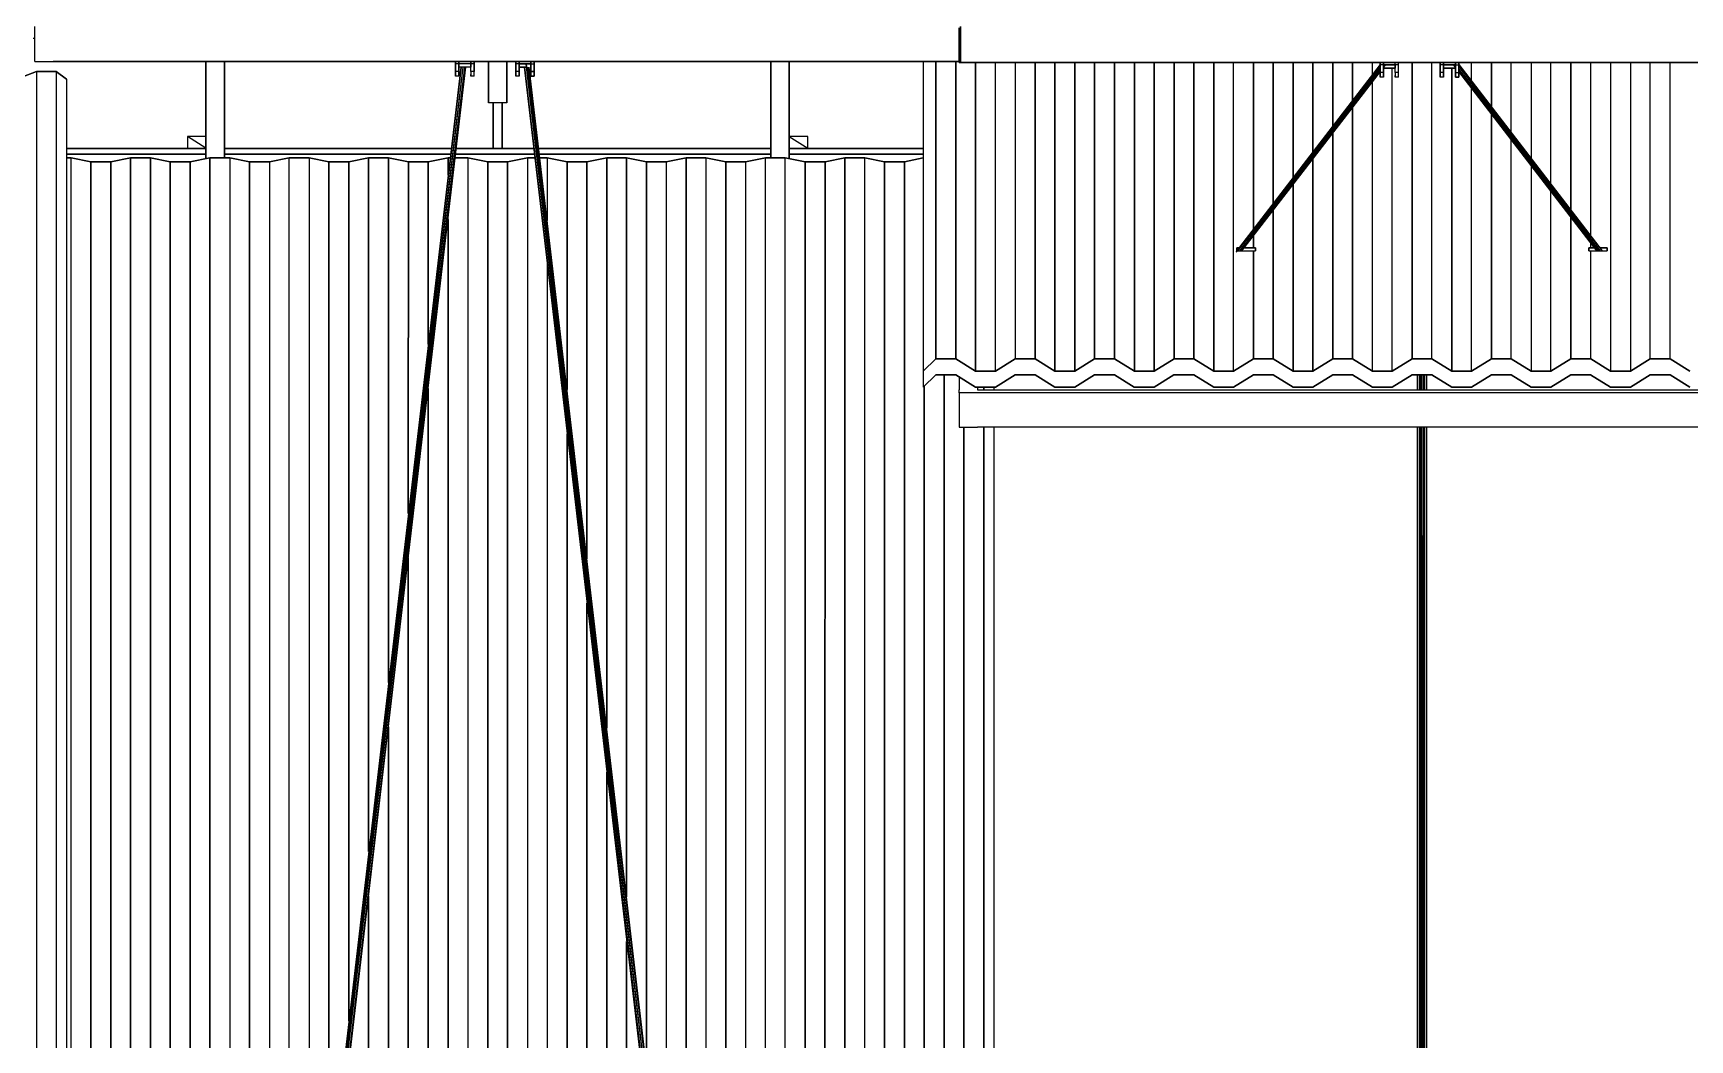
# Model space of a CAD drawing. Extents: x -32 to 51.8, y -51.6 to -5.5.
# Drawn here: x 13.29 to 20.45, y -25.26 to -20.91 of the extents above; entities that cross this region are included whole.
import ezdxf

# ---------------------------------------------------------------- set-up
doc = ezdxf.new("R2010")
doc.units = 0
doc.header["$MEASUREMENT"] = 0
doc.layers.get('0').update_dxf_attribs({"linetype": 'CONTINUOUS'})
doc.layers.add('hachures', color=5, linetype='CONTINUOUS')

msp = doc.modelspace()

# ---------------------------------------------------------------- linework, layer by layer
for p, q in [((13.2967, -21.0285), (13.2967, -20.8785)), ((17.2901, -21.0331), (17.2901, -20.8831)), ((17.2967, -20.8785), (17.2967, -21.0285)), ((17.2967, -21.0285), (17.2967, -20.8785)), ((13.2967, -20.9299), (13.2901, -20.9299)), ((13.2967, -21.0285), (13.2967, -20.9299)), ((13.2967, -21.0285), (13.3767, -21.0285)), ((13.3767, -21.0285), (15.1152, -21.0285)), ((13.3767, -21.0285), (15.1152, -21.0285)), ((15.1152, -21.0285), (13.3767, -21.0285)), ((13.3767, -21.0285), (13.3767, -21.0285)), ((14.0367, -21.0285), (13.3767, -21.0285)), ((13.3767, -21.0285), (13.3767, -21.0285)), ((13.3767, -21.0285), (17.2967, -21.0285)), ((17.2901, -21.0285), (13.3767, -21.0285)), ((13.3767, -21.0285), (17.2167, -21.0285)), ((17.2167, -21.0285), (13.3767, -21.0285)), ((14.0367, -21.4487), (14.0367, -21.0285)), ((14.0367, -21.0285), (14.0367, -21.4487)), ((14.1167, -21.0285), (14.1167, -21.4451)), ((14.1167, -21.4451), (14.1167, -21.0285)), ((14.9429, -21.0285), (14.1167, -21.0285)), ((15.1152, -21.0386), (15.1152, -21.0285)), ((15.1152, -21.0285), (15.1152, -21.0386)), ((15.1152, -21.0637), (15.1152, -21.0285)), ((15.1296, -21.0386), (15.1152, -21.0386)), ((15.1152, -21.0718), (15.1152, -21.0386)), ((15.1152, -21.0386), (15.1152, -21.0718)), ((15.1296, -21.0285), (15.1296, -21.0386)), ((15.1296, -21.0386), (15.1296, -21.0285)), ((15.1296, -21.0386), (15.1296, -21.0718)), ((15.1296, -21.0718), (15.1296, -21.0386)), ((15.1807, -21.0387), (15.1296, -21.0387)), ((15.1296, -21.0532), (15.1296, -21.0387)), ((15.1807, -21.0386), (15.1807, -21.0285)), ((15.1807, -21.0285), (15.1807, -21.0386)), ((15.1952, -21.0386), (15.1807, -21.0386)), ((15.1807, -21.0718), (15.1807, -21.0386)), ((15.1807, -21.0387), (15.1807, -21.0532)), ((15.1952, -21.0285), (15.1952, -21.0386)), ((15.1952, -21.0386), (15.1952, -21.0285)), ((15.1952, -21.0285), (15.3752, -21.0285)), ((15.1952, -21.0285), (15.3752, -21.0285)), ((15.3752, -21.0285), (15.1952, -21.0285)), ((15.1952, -21.0386), (15.1952, -21.0718)), ((15.1952, -21.0718), (15.1952, -21.0386)), ((15.2567, -21.2085), (15.2567, -21.0285)), ((15.2567, -21.2085), (15.2567, -21.0285)), ((15.2567, -21.0285), (15.2567, -21.2085)), ((15.3367, -21.0285), (15.3367, -21.2085)), ((15.3367, -21.0285), (15.3367, -21.2085)), ((15.3367, -21.2085), (15.3367, -21.0285)), ((15.3752, -21.0386), (15.3752, -21.0285)), ((15.3752, -21.0285), (15.3752, -21.0386)), ((15.3752, -21.0637), (15.3752, -21.0285)), ((15.3896, -21.0386), (15.3752, -21.0386)), ((15.3752, -21.0718), (15.3752, -21.0386)), ((15.3752, -21.0386), (15.3752, -21.0718)), ((15.3896, -21.0285), (15.3896, -21.0386)), ((15.3896, -21.0386), (15.3896, -21.0285)), ((15.3896, -21.0386), (15.3896, -21.0718)), ((15.3896, -21.0718), (15.3896, -21.0386)), ((15.3896, -21.0387), (15.3896, -21.0387)), ((15.4408, -21.0387), (15.3896, -21.0387)), ((15.3896, -21.0532), (15.3896, -21.0387)), ((15.3896, -21.0387), (15.4408, -21.0387)), ((15.409, -21.0387), (15.409, -21.0387)), ((15.4117, -21.0387), (15.4117, -21.0387)), ((15.4118, -21.0387), (15.4118, -21.0387)), ((16.0576, -26.5438), (15.4194, -21.0387)), ((15.4195, -21.0387), (16.0655, -26.5447)), ((15.4408, -21.0386), (15.4408, -21.0285)), ((15.4408, -21.0285), (15.4408, -21.0386)), ((15.4408, -21.0386), (15.4552, -21.0386)), ((15.4408, -21.0718), (15.4408, -21.0386)), ((15.4408, -21.0386), (15.4408, -21.0718)), ((15.4408, -21.0387), (15.4408, -21.0532)), ((15.4552, -21.0386), (15.4552, -21.0285)), ((15.4552, -21.0285), (15.4552, -21.0386)), ((15.4552, -21.0285), (17.1349, -21.0285)), ((15.4552, -21.0285), (17.1349, -21.0285)), ((17.1349, -21.0285), (15.4552, -21.0285)), ((15.4552, -21.0718), (15.4552, -21.0386)), ((15.4552, -21.0386), (15.4552, -21.0718)), ((16.4767, -21.4451), (16.4767, -21.0285)), ((16.4767, -21.0285), (16.4767, -21.4451)), ((16.5567, -21.0285), (16.5567, -21.4488)), ((16.5567, -21.4488), (16.5567, -21.0285)), ((17.1348, -21.0285), (17.1348, -21.0638)), ((17.1349, -21.0285), (17.1349, -22.3675)), ((17.2967, -21.0285), (17.2167, -21.0285)), ((17.2901, -21.0331), (17.2901, -21.0285)), ((17.3701, -21.0331), (17.2901, -21.0331)), ((17.2901, -21.0331), (17.3701, -21.0331)), ((17.3701, -21.0331), (21.2101, -21.0331)), ((21.2101, -21.0331), (17.3701, -21.0331)), ((19.1086, -21.0432), (19.1086, -21.0331)), ((19.1086, -21.0331), (19.1086, -21.0432)), ((19.123, -21.0432), (19.123, -21.0331)), ((19.123, -21.0331), (19.123, -21.0432)), ((19.1741, -21.0432), (19.1741, -21.0331)), ((19.1886, -21.0432), (19.1886, -21.0331)), ((19.3686, -21.0432), (19.3686, -21.0331)), ((19.3686, -21.0331), (19.3686, -21.0432)), ((19.383, -21.0331), (19.383, -21.0432)), ((19.3831, -21.0432), (19.3831, -21.0331)), ((19.4341, -21.0432), (19.4341, -21.0331)), ((19.4341, -21.0331), (19.4341, -21.0432)), ((19.4486, -21.0331), (19.4486, -21.0432)), ((19.4486, -21.0432), (19.4486, -21.0331)), ((19.4486, -21.0331), (19.4486, -21.0424)), ((13.3045, -21.0723), (13.2188, -21.1062)), ((13.2188, -21.1062), (13.3045, -21.0723)), ((13.3902, -21.0723), (13.3045, -21.0723)), ((13.3045, -21.0723), (13.3902, -21.0723)), ((13.4337, -21.1062), (13.3902, -21.0723)), ((13.3902, -21.0723), (13.4337, -21.1062)), ((13.4337, -21.1062), (13.4336, -27.4446)), ((13.4337, -21.1062), (13.4337, -21.1062)), ((15.1372, -21.0532), (14.4935, -26.5418)), ((15.1399, -21.0532), (14.4935, -26.5418)), ((14.4968, -26.5397), (15.1476, -21.0532)), ((15.1399, -21.0532), (14.4968, -26.5397)), ((14.5047, -26.5389), (15.1557, -21.0532)), ((14.5047, -26.5389), (15.1476, -21.0532)), ((14.5127, -26.5397), (15.1596, -21.0532)), ((15.1558, -21.0532), (14.5127, -26.5397)), ((14.516, -26.5418), (15.1597, -21.0532)), ((15.1152, -21.0851), (15.1152, -21.0637)), ((15.1296, -21.0718), (15.1152, -21.0718)), ((15.1152, -21.0919), (15.1152, -21.0718)), ((15.1152, -21.0718), (15.1152, -21.0919)), ((15.1152, -21.0851), (15.1152, -21.0919)), ((15.1152, -21.0919), (15.1152, -21.0851)), ((15.1296, -21.0919), (15.1152, -21.0919)), ((15.1807, -21.0532), (15.1296, -21.0532)), ((15.1296, -21.0532), (15.1296, -21.0637)), ((15.1296, -21.0637), (15.1296, -21.0851)), ((15.1296, -21.0718), (15.1296, -21.0919)), ((15.1296, -21.0919), (15.1296, -21.0718)), ((15.1296, -21.0851), (15.1296, -21.0919)), ((15.1952, -21.0718), (15.1807, -21.0718)), ((15.1807, -21.0718), (15.1807, -21.0919)), ((15.1807, -21.0919), (15.1807, -21.0851)), ((15.1952, -21.0919), (15.1807, -21.0919)), ((15.1952, -21.0919), (15.1952, -21.0718)), ((15.3752, -21.0851), (15.3752, -21.0637)), ((15.3896, -21.0718), (15.3752, -21.0718)), ((15.3752, -21.0919), (15.3752, -21.0718)), ((15.3752, -21.0718), (15.3752, -21.0919)), ((15.3752, -21.0851), (15.3752, -21.0919)), ((15.3752, -21.0919), (15.3752, -21.0851)), ((15.3896, -21.0919), (15.3752, -21.0919)), ((15.3896, -21.0637), (15.3896, -21.0532)), ((15.3896, -21.0532), (15.4211, -21.0532)), ((15.4211, -21.0532), (15.3896, -21.0532)), ((15.3896, -21.0637), (15.3896, -21.0637)), ((15.3896, -21.0851), (15.3896, -21.0637)), ((15.3896, -21.0718), (15.3896, -21.0919)), ((15.3896, -21.0919), (15.3896, -21.0718)), ((15.4107, -21.0532), (16.0543, -26.5418)), ((15.4134, -21.0532), (16.0543, -26.5418)), ((15.4135, -21.0532), (16.0576, -26.5438)), ((16.0655, -26.5447), (15.4293, -21.0532)), ((16.0735, -26.5438), (15.4294, -21.0532)), ((16.0735, -26.5438), (15.4332, -21.0532)), ((16.0768, -26.5418), (15.4332, -21.0532)), ((15.4408, -21.0718), (15.4408, -21.0718)), ((15.4408, -21.0718), (15.4552, -21.0718)), ((15.4408, -21.0919), (15.4408, -21.0718)), ((15.4552, -21.0718), (15.4408, -21.0718)), ((15.4408, -21.0718), (15.4408, -21.0919)), ((15.4408, -21.0919), (15.4408, -21.0919)), ((15.4408, -21.0919), (15.4552, -21.0919)), ((15.4408, -21.0919), (15.4408, -21.0919)), ((15.4552, -21.0919), (15.4408, -21.0919)), ((15.4408, -21.0919), (15.4408, -21.0919)), ((15.4552, -21.0919), (15.4552, -21.0718)), ((15.4552, -21.0718), (15.4552, -21.0718)), ((15.4552, -21.0718), (15.4552, -21.0919)), ((15.4552, -21.0919), (15.4552, -21.0851)), ((15.4552, -21.0919), (15.4552, -21.0919)), ((17.1348, -21.0638), (17.1348, -22.4365)), ((19.1086, -21.0424), (18.487, -21.8507)), ((19.1086, -21.0427), (18.487, -21.8507)), ((19.1086, -21.043), (18.494, -21.8479)), ((19.1086, -21.0515), (18.494, -21.8479)), ((19.1086, -21.0521), (18.5025, -21.8479)), ((19.1086, -21.0637), (18.5026, -21.8479)), ((18.5099, -21.8479), (19.1086, -21.0643)), ((19.1086, -21.0721), (18.5099, -21.8479)), ((18.5116, -21.8479), (19.1086, -21.0723)), ((19.123, -21.0432), (19.1086, -21.0432)), ((19.1086, -21.0765), (19.1086, -21.0432)), ((19.1086, -21.0432), (19.1086, -21.0765)), ((19.123, -21.0765), (19.1086, -21.0765)), ((19.1086, -21.0765), (19.1086, -21.0965)), ((19.1086, -21.0965), (19.1086, -21.0765)), ((19.1086, -21.0898), (19.1086, -21.0965)), ((19.123, -21.0965), (19.1086, -21.0965)), ((19.123, -21.0765), (19.123, -21.0432)), ((19.123, -21.0432), (19.123, -21.0765)), ((19.1741, -21.0433), (19.123, -21.0433)), ((19.123, -21.0535), (19.1309, -21.0433)), ((19.1308, -21.0433), (19.123, -21.0534)), ((19.123, -21.0433), (19.1741, -21.0433)), ((19.123, -21.0578), (19.1741, -21.0578)), ((19.123, -21.0578), (19.123, -21.0683)), ((19.1741, -21.0578), (19.123, -21.0578)), ((19.123, -21.0683), (19.123, -21.0898)), ((19.123, -21.0965), (19.123, -21.0765)), ((19.123, -21.0765), (19.123, -21.0965)), ((19.123, -21.0898), (19.123, -21.0965)), ((19.1886, -21.0432), (19.1741, -21.0432)), ((19.1741, -21.0765), (19.1741, -21.0432)), ((19.1741, -21.0433), (19.1741, -21.0578)), ((19.1886, -21.0765), (19.1741, -21.0765)), ((19.1741, -21.0765), (19.1741, -21.0965)), ((19.1741, -21.0965), (19.1741, -21.0898)), ((19.1886, -21.0965), (19.1741, -21.0965)), ((19.1886, -21.0765), (19.1886, -21.0432)), ((19.1886, -21.0965), (19.1886, -21.0765)), ((19.383, -21.0432), (19.3686, -21.0432)), ((19.3686, -21.0765), (19.3686, -21.0432)), ((19.3686, -21.0432), (19.3686, -21.0765)), ((19.383, -21.0765), (19.3686, -21.0765)), ((19.3686, -21.0965), (19.3686, -21.0765)), ((19.3686, -21.0765), (19.3686, -21.0965)), ((19.3686, -21.0898), (19.3686, -21.0965)), ((19.383, -21.0965), (19.3686, -21.0965)), ((19.383, -21.0432), (19.383, -21.0765)), ((19.383, -21.0765), (19.3831, -21.0432)), ((19.383, -21.0578), (19.383, -21.0683)), ((19.383, -21.0683), (19.383, -21.0898)), ((19.383, -21.0765), (19.383, -21.0965)), ((19.383, -21.0965), (19.383, -21.0765)), ((19.383, -21.0898), (19.383, -21.0965)), ((19.4341, -21.0433), (19.3831, -21.0433)), ((19.3831, -21.0433), (19.4341, -21.0433)), ((19.3831, -21.0578), (19.4341, -21.0578)), ((19.4341, -21.0578), (19.3831, -21.0578)), ((19.4263, -21.0433), (19.4341, -21.0536)), ((19.4341, -21.0532), (19.4265, -21.0433)), ((19.4267, -21.0433), (19.4341, -21.0529)), ((19.4333, -21.0433), (19.4333, -21.0433)), ((19.4337, -21.0433), (19.4337, -21.0433)), ((19.4341, -21.0432), (19.4486, -21.0432)), ((19.4341, -21.0765), (19.4341, -21.0432)), ((19.4341, -21.0432), (19.4341, -21.0765)), ((19.4341, -21.0683), (19.4341, -21.0898)), ((19.4341, -21.0765), (19.4486, -21.0765)), ((19.4341, -21.0965), (19.4341, -21.0765)), ((19.4341, -21.0765), (19.4341, -21.0965)), ((19.4341, -21.0898), (19.4341, -21.0898)), ((19.4341, -21.0898), (19.4341, -21.0898)), ((19.4341, -21.0898), (19.4341, -21.0965)), ((19.4486, -21.0965), (19.4341, -21.0965)), ((19.4341, -21.0965), (19.4486, -21.0965)), ((19.4486, -21.0424), (20.068, -21.8479)), ((19.4486, -21.0425), (20.0663, -21.8479)), ((19.4486, -21.0432), (19.4486, -21.0765)), ((19.4486, -21.0765), (19.4486, -21.0432)), ((19.4486, -21.0505), (20.0663, -21.8479)), ((19.4486, -21.051), (20.0589, -21.8478)), ((19.4486, -21.0625), (20.0589, -21.8478)), ((20.0504, -21.8479), (19.4486, -21.0633)), ((19.4486, -21.0715), (20.0504, -21.8479)), ((20.0455, -21.8479), (19.4486, -21.072)), ((19.4486, -21.0723), (19.4486, -21.0898)), ((19.4486, -21.0723), (20.0455, -21.8479)), ((19.4486, -21.0765), (19.4486, -21.0965)), ((19.4486, -21.0965), (19.4486, -21.0765)), ((19.4486, -21.0898), (19.4486, -21.0965)), ((15.3367, -21.2085), (15.2567, -21.2085)), ((15.2769, -21.4039), (15.2769, -21.2085)), ((15.2769, -21.2085), (15.2769, -21.4039)), ((15.2769, -21.2085), (15.2769, -21.4039)), ((15.3164, -21.2085), (15.3164, -21.4039)), ((15.3164, -21.4039), (15.3164, -21.2085)), ((14.0367, -21.3533), (13.9567, -21.3533)), ((14.0367, -21.403), (13.9567, -21.3533)), ((13.9567, -21.3533), (13.9567, -21.403)), ((14.0367, -21.403), (14.0367, -21.3533)), ((16.6367, -21.3533), (16.5567, -21.3533)), ((16.5567, -21.3533), (16.6367, -21.403)), ((16.6367, -21.403), (16.6367, -21.3533)), ((13.4337, -21.4039), (14.0367, -21.4039)), ((13.4337, -21.4057), (14.0367, -21.4057)), ((14.0367, -21.43), (13.4337, -21.43)), ((13.4337, -21.43), (14.0367, -21.43)), ((13.4337, -21.4451), (13.4538, -21.4451)), ((13.4538, -21.4451), (13.4337, -21.4451)), ((13.4538, -21.4451), (13.5395, -21.4632)), ((13.5395, -21.4632), (13.4538, -21.4451)), ((13.6281, -21.4626), (13.5367, -21.4626)), ((13.5367, -21.4626), (13.6281, -21.4626)), ((13.6252, -21.4632), (13.5395, -21.4632)), ((13.5395, -21.4632), (13.6252, -21.4632)), ((13.711, -21.4451), (13.6252, -21.4632)), ((13.6252, -21.4632), (13.711, -21.4451)), ((13.7967, -21.4451), (13.711, -21.4451)), ((13.711, -21.4451), (13.7967, -21.4451)), ((13.8824, -21.4632), (13.7967, -21.4451)), ((13.7967, -21.4451), (13.8824, -21.4632)), ((13.9709, -21.4626), (13.8795, -21.4626)), ((13.8795, -21.4626), (13.9709, -21.4626)), ((13.9681, -21.4632), (13.8824, -21.4632)), ((13.8824, -21.4632), (13.9681, -21.4632)), ((13.9567, -21.4039), (13.9567, -21.403)), ((13.9567, -21.403), (14.0367, -21.403)), ((14.0538, -21.4451), (13.9681, -21.4632)), ((13.9681, -21.4632), (14.0538, -21.4451)), ((14.0367, -21.4039), (14.0367, -21.403)), ((14.0538, -21.4451), (14.1395, -21.4451)), ((14.1395, -21.4451), (14.0538, -21.4451)), ((14.1167, -21.4039), (15.096, -21.4039)), ((14.1167, -21.4057), (15.0958, -21.4057)), ((15.093, -21.43), (14.1167, -21.43)), ((14.1167, -21.43), (15.093, -21.43)), ((14.1395, -21.4451), (14.2252, -21.4632)), ((14.2252, -21.4632), (14.1395, -21.4451)), ((14.3138, -21.4626), (14.2224, -21.4626)), ((14.2224, -21.4626), (14.3138, -21.4626)), ((14.2252, -21.4632), (14.311, -21.4632)), ((14.311, -21.4632), (14.2252, -21.4632)), ((14.311, -21.4632), (14.3967, -21.4451)), ((14.3967, -21.4451), (14.311, -21.4632)), ((14.3967, -21.4451), (14.4824, -21.4451)), ((14.4824, -21.4451), (14.3967, -21.4451)), ((14.4824, -21.4451), (14.5681, -21.4632)), ((14.5681, -21.4632), (14.4824, -21.4451)), ((14.6566, -21.4626), (14.5653, -21.4626)), ((14.5653, -21.4626), (14.6566, -21.4626)), ((14.6538, -21.4632), (14.5681, -21.4632)), ((14.5681, -21.4632), (14.6538, -21.4632)), ((14.7395, -21.4451), (14.6538, -21.4632)), ((14.6538, -21.4632), (14.7395, -21.4451)), ((14.8252, -21.4451), (14.7395, -21.4451)), ((14.7395, -21.4451), (14.8252, -21.4451)), ((14.911, -21.4632), (14.8252, -21.4451)), ((14.8252, -21.4451), (14.911, -21.4633)), ((14.9995, -21.4626), (14.9081, -21.4626)), ((14.9081, -21.4626), (14.9995, -21.4626)), ((14.9967, -21.4632), (14.911, -21.4632)), ((14.911, -21.4633), (14.9967, -21.4633)), ((15.0824, -21.4451), (14.9967, -21.4632)), ((14.9967, -21.4633), (15.0824, -21.4451)), ((15.0824, -21.5203), (15.0824, -21.4451)), ((15.0824, -21.4451), (15.0912, -21.4451)), ((15.0912, -21.4451), (15.0824, -21.4451)), ((15.1137, -21.4451), (15.1681, -21.4451)), ((15.1681, -21.4451), (15.1137, -21.4451)), ((15.4549, -21.43), (15.1155, -21.43)), ((15.1155, -21.43), (15.4549, -21.43)), ((15.1183, -21.4057), (15.452, -21.4057)), ((15.1185, -21.4039), (15.4518, -21.4039)), ((15.1681, -21.4451), (15.2538, -21.4633)), ((15.2538, -21.4632), (15.1681, -21.4451)), ((15.3423, -21.4626), (15.251, -21.4626)), ((15.251, -21.4626), (15.3423, -21.4626)), ((15.3395, -21.4632), (15.2538, -21.4632)), ((15.2538, -21.4633), (15.3395, -21.4633)), ((15.3395, -21.4633), (15.4252, -21.4451)), ((15.4252, -21.4451), (15.3395, -21.4632)), ((15.4252, -21.4451), (15.4567, -21.4451)), ((15.4567, -21.4451), (15.4252, -21.4451)), ((15.4743, -21.4039), (16.4767, -21.4039)), ((15.4745, -21.4057), (16.4767, -21.4057)), ((16.4767, -21.43), (15.4774, -21.43)), ((15.4774, -21.43), (16.4767, -21.43)), ((15.4792, -21.4451), (15.511, -21.4451)), ((15.511, -21.4451), (15.4792, -21.4451)), ((15.511, -21.4451), (15.5967, -21.4633)), ((15.5967, -21.4632), (15.511, -21.4451)), ((15.6852, -21.4627), (15.5939, -21.4627)), ((15.5939, -21.4627), (15.6852, -21.4627)), ((15.6824, -21.4632), (15.5967, -21.4632)), ((15.5967, -21.4633), (15.6824, -21.4633)), ((15.7681, -21.4451), (15.6824, -21.4632)), ((15.6824, -21.4633), (15.7681, -21.4451)), ((15.8538, -21.4451), (15.7681, -21.4451)), ((15.7681, -21.4451), (15.8538, -21.4451)), ((15.9395, -21.4632), (15.8538, -21.4451)), ((15.8538, -21.4451), (15.9395, -21.4633)), ((16.028, -21.4627), (15.9368, -21.4627)), ((15.9368, -21.4627), (16.028, -21.4627)), ((16.0252, -21.4632), (15.9395, -21.4632)), ((15.9395, -21.4633), (16.0252, -21.4633)), ((16.0252, -21.4633), (16.111, -21.4451)), ((16.111, -21.4451), (16.0252, -21.4632)), ((16.111, -21.4451), (16.1967, -21.4452)), ((16.1967, -21.4451), (16.111, -21.4451)), ((16.2824, -21.4632), (16.1967, -21.4451)), ((16.1967, -21.4452), (16.2824, -21.4633)), ((16.3709, -21.4627), (16.2796, -21.4627)), ((16.2796, -21.4627), (16.3709, -21.4627)), ((16.3681, -21.4632), (16.2824, -21.4632)), ((16.2824, -21.4633), (16.3681, -21.4633)), ((16.4538, -21.4451), (16.3681, -21.4632)), ((16.3681, -21.4633), (16.4538, -21.4452)), ((16.5395, -21.4451), (16.4538, -21.4451)), ((16.4538, -21.4452), (16.5395, -21.4452)), ((16.6252, -21.4632), (16.5395, -21.4451)), ((16.5395, -21.4452), (16.6252, -21.4633)), ((16.5567, -21.403), (16.5572, -21.4039)), ((16.5567, -21.403), (16.6367, -21.403)), ((16.5567, -21.4039), (17.1348, -21.4039)), ((16.5567, -21.4057), (17.1348, -21.4057)), ((17.1348, -21.43), (16.5567, -21.43)), ((16.5567, -21.43), (17.1348, -21.43)), ((16.7137, -21.4627), (16.6225, -21.4627)), ((16.6225, -21.4627), (16.7137, -21.4627)), ((16.711, -21.4632), (16.6252, -21.4632)), ((16.6252, -21.4633), (16.711, -21.4633)), ((16.6367, -21.4039), (16.6367, -21.403)), ((16.7967, -21.4451), (16.711, -21.4632)), ((16.711, -21.4633), (16.7967, -21.4452)), ((16.8824, -21.4451), (16.7967, -21.4451)), ((16.7967, -21.4452), (16.8824, -21.4452)), ((16.9681, -21.4632), (16.8824, -21.4451)), ((16.8824, -21.4452), (16.9681, -21.4633)), ((17.0566, -21.4627), (16.9654, -21.4627)), ((16.9654, -21.4627), (17.0566, -21.4627)), ((17.0538, -21.4632), (16.9681, -21.4632)), ((16.9681, -21.4633), (17.0538, -21.4633)), ((17.1348, -21.4461), (17.0538, -21.4632)), ((17.0538, -21.4633), (17.1348, -21.4462)), ((18.5616, -21.7829), (18.5616, -21.8343)), ((18.5616, -21.8343), (18.5616, -21.7829)), ((20.0188, -21.8343), (20.0188, -21.8131)), ((18.487, -21.8507), (18.4901, -21.8526)), ((18.4996, -21.8343), (18.4901, -21.8343)), ((18.4901, -21.8343), (18.4901, -21.8479)), ((18.4901, -21.8479), (18.4901, -21.8343)), ((18.4901, -21.8343), (18.4996, -21.8343)), ((18.4901, -21.8479), (18.5701, -21.8479)), ((18.5701, -21.8343), (18.5221, -21.8343)), ((18.5221, -21.8343), (18.5701, -21.8343)), ((18.5701, -21.8343), (18.5701, -21.8343)), ((18.5701, -21.8479), (18.5701, -21.8343)), ((18.5701, -21.8343), (18.5701, -21.8479)), ((20.0101, -21.8479), (20.0101, -21.8343)), ((20.0101, -21.8343), (20.0351, -21.8343)), ((20.0351, -21.8343), (20.0101, -21.8343)), ((20.0101, -21.8343), (20.0101, -21.8479)), ((20.0101, -21.8479), (20.0901, -21.8479)), ((20.0576, -21.8343), (20.0901, -21.8343)), ((20.0901, -21.8343), (20.0576, -21.8343)), ((20.0901, -21.8479), (20.0901, -21.8343)), ((20.0901, -21.8343), (20.0901, -21.8479)), ((17.1902, -22.3137), (17.1349, -22.3675)), ((17.1349, -22.3675), (17.1902, -22.3137)), ((17.1902, -22.3137), (17.2759, -22.3137)), ((17.2759, -22.3137), (17.1902, -22.3137)), ((17.2759, -22.3137), (17.3616, -22.3675)), ((17.3616, -22.3675), (17.2759, -22.3137)), ((17.4473, -22.3675), (17.533, -22.3137)), ((17.533, -22.3137), (17.4473, -22.3675)), ((17.5329, -22.3138), (17.5329, -22.3138)), ((17.5329, -22.3138), (17.5329, -22.3138)), ((17.533, -22.3137), (17.6187, -22.3137)), ((17.6187, -22.3137), (17.533, -22.3137)), ((17.6186, -22.3137), (17.6186, -22.3137)), ((17.6186, -22.3137), (17.6186, -22.3137)), ((17.6187, -22.3137), (17.7045, -22.3675)), ((17.7045, -22.3675), (17.6187, -22.3137)), ((17.7902, -22.3675), (17.8759, -22.3137)), ((17.8759, -22.3137), (17.7902, -22.3675)), ((17.8758, -22.3138), (17.8758, -22.3138)), ((17.8758, -22.3138), (17.8758, -22.3138)), ((17.8759, -22.3137), (17.9616, -22.3137)), ((17.9616, -22.3137), (17.8759, -22.3137)), ((17.9616, -22.3137), (18.0473, -22.3675)), ((18.0473, -22.3675), (17.9616, -22.3137)), ((18.133, -22.3675), (18.2187, -22.3137)), ((18.2187, -22.3137), (18.133, -22.3675)), ((18.2186, -22.3138), (18.2186, -22.3138)), ((18.2186, -22.3138), (18.2186, -22.3138)), ((18.2187, -22.3137), (18.3045, -22.3137)), ((18.3045, -22.3137), (18.2187, -22.3137)), ((18.3043, -22.3137), (18.3043, -22.3137)), ((18.3043, -22.3137), (18.3043, -22.3137)), ((18.3045, -22.3137), (18.3902, -22.3676)), ((18.3902, -22.3675), (18.3045, -22.3137)), ((18.4759, -22.3676), (18.5616, -22.3137)), ((18.5616, -22.3137), (18.4759, -22.3675)), ((18.5615, -22.3138), (18.5615, -22.3138)), ((18.5615, -22.3138), (18.5615, -22.3138)), ((18.5616, -22.3137), (18.6473, -22.3137)), ((18.6473, -22.3137), (18.5616, -22.3137)), ((18.6472, -22.3137), (18.6472, -22.3137)), ((18.6472, -22.3137), (18.6472, -22.3137)), ((18.6473, -22.3137), (18.733, -22.3676)), ((18.733, -22.3676), (18.6473, -22.3137)), ((18.9045, -22.3137), (18.8188, -22.3676)), ((18.8188, -22.3676), (18.9045, -22.3138)), ((18.9043, -22.3138), (18.9043, -22.3138)), ((18.9902, -22.3137), (18.9045, -22.3137)), ((18.9045, -22.3138), (18.9902, -22.3138)), ((18.9901, -22.3137), (18.9901, -22.3138)), ((19.0759, -22.3676), (18.9902, -22.3137)), ((18.9902, -22.3138), (19.0759, -22.3676)), ((19.1616, -22.3676), (19.2473, -22.3138)), ((19.2473, -22.3138), (19.1616, -22.3676)), ((19.2472, -22.3138), (19.2472, -22.3138)), ((19.2473, -22.3138), (19.333, -22.3138)), ((19.333, -22.3138), (19.2473, -22.3138)), ((19.3329, -22.3138), (19.3329, -22.3138)), ((19.333, -22.3138), (19.4188, -22.3676)), ((19.4188, -22.3676), (19.333, -22.3138)), ((19.5045, -22.3676), (19.5902, -22.3138)), ((19.5902, -22.3138), (19.5045, -22.3676)), ((19.5901, -22.3138), (19.5901, -22.3138)), ((19.5902, -22.3138), (19.6759, -22.3138)), ((19.6759, -22.3138), (19.5902, -22.3138)), ((19.6758, -22.3138), (19.6758, -22.3138)), ((19.6759, -22.3138), (19.7616, -22.3676)), ((19.7616, -22.3676), (19.6759, -22.3138)), ((19.8473, -22.3676), (19.933, -22.3138)), ((19.933, -22.3138), (19.8473, -22.3676)), ((19.9329, -22.3138), (19.9329, -22.3138)), ((19.9329, -22.3138), (19.9329, -22.3138)), ((19.933, -22.3138), (20.0188, -22.3138)), ((20.0188, -22.3138), (19.933, -22.3138)), ((20.0186, -22.3138), (20.0186, -22.3138)), ((20.0186, -22.3138), (20.0186, -22.3138)), ((20.0188, -22.3138), (20.1045, -22.3676)), ((20.1045, -22.3676), (20.0188, -22.3138)), ((20.1902, -22.3676), (20.2759, -22.3138)), ((20.2759, -22.3138), (20.1902, -22.3676)), ((20.2758, -22.3138), (20.2758, -22.3138)), ((20.2758, -22.3138), (20.2758, -22.3138)), ((20.2759, -22.3138), (20.3616, -22.3138)), ((20.3616, -22.3138), (20.2759, -22.3138)), ((20.3615, -22.3138), (20.3615, -22.3138)), ((20.3615, -22.3138), (20.3615, -22.3138)), ((20.3616, -22.3138), (20.4473, -22.3676)), ((20.4473, -22.3676), (20.3616, -22.3138)), ((17.1349, -22.3675), (17.1348, -22.4365)), ((17.1348, -22.4365), (17.1901, -22.3827)), ((17.1901, -22.3827), (17.1348, -22.4365)), ((17.1901, -22.3827), (17.1901, -22.3827)), ((17.2758, -22.3827), (17.1901, -22.3827)), ((17.1901, -22.3827), (17.2758, -22.3827)), ((17.3615, -22.4365), (17.2758, -22.3827)), ((17.2758, -22.3827), (17.3615, -22.4365)), ((17.2901, -22.3917), (17.2901, -22.4476)), ((17.3615, -22.3675), (17.3615, -22.3675)), ((17.3615, -22.3675), (17.3615, -22.3675)), ((17.3616, -22.3675), (17.4473, -22.3675)), ((17.4473, -22.3675), (17.3616, -22.3675)), ((17.4472, -22.3675), (17.4472, -22.3675)), ((17.5329, -22.3827), (17.4472, -22.4365)), ((17.4472, -22.4365), (17.5329, -22.3827)), ((17.6186, -22.3827), (17.5329, -22.3827)), ((17.5329, -22.3827), (17.5329, -22.3827)), ((17.5329, -22.3827), (17.6186, -22.3827)), ((17.7043, -22.4365), (17.6186, -22.3827)), ((17.6186, -22.3827), (17.7043, -22.4365)), ((17.7043, -22.3675), (17.7043, -22.3675)), ((17.7045, -22.3675), (17.7902, -22.3675)), ((17.7902, -22.3675), (17.7045, -22.3675)), ((17.7901, -22.3675), (17.7901, -22.3675)), ((17.7901, -22.3675), (17.7901, -22.3675)), ((17.8758, -22.3827), (17.7901, -22.4365)), ((17.7901, -22.4365), (17.8758, -22.3827)), ((17.9615, -22.3827), (17.8758, -22.3827)), ((17.8758, -22.3827), (17.9615, -22.3827)), ((18.0472, -22.4365), (17.9615, -22.3827)), ((17.9615, -22.3827), (18.0472, -22.4365)), ((18.0472, -22.3675), (18.0472, -22.3675)), ((18.0472, -22.3675), (18.0472, -22.3675)), ((18.0473, -22.3675), (18.133, -22.3675)), ((18.133, -22.3675), (18.0473, -22.3675)), ((18.2186, -22.3827), (18.1329, -22.4365)), ((18.1329, -22.4365), (18.2186, -22.3827)), ((18.3043, -22.3827), (18.2186, -22.3827)), ((18.2186, -22.3827), (18.3043, -22.3827)), ((18.3901, -22.4365), (18.3043, -22.3827)), ((18.3043, -22.3827), (18.3901, -22.4365)), ((18.3901, -22.3675), (18.3901, -22.3675)), ((18.3902, -22.3676), (18.4759, -22.3676)), ((18.4759, -22.3675), (18.3902, -22.3675)), ((18.4758, -22.3676), (18.4758, -22.3675)), ((18.4758, -22.3675), (18.4758, -22.3676)), ((18.5615, -22.3827), (18.4758, -22.4365)), ((18.4758, -22.4365), (18.5615, -22.3827)), ((18.6472, -22.3827), (18.5615, -22.3827)), ((18.5615, -22.3827), (18.6472, -22.3827)), ((18.7329, -22.4365), (18.6472, -22.3827)), ((18.6472, -22.3827), (18.7329, -22.4365)), ((18.7329, -22.3675), (18.7329, -22.3675)), ((18.7329, -22.3675), (18.7329, -22.3675)), ((18.8188, -22.3676), (18.733, -22.3676)), ((18.733, -22.3676), (18.8188, -22.3676)), ((18.8186, -22.3676), (18.8186, -22.3676)), ((18.9043, -22.3827), (18.8186, -22.4365)), ((18.8186, -22.4365), (18.9043, -22.3827)), ((18.9901, -22.3827), (18.9043, -22.3827)), ((18.9043, -22.3827), (18.9901, -22.3827)), ((19.0758, -22.4365), (18.9901, -22.3827)), ((18.9901, -22.3827), (19.0758, -22.4365)), ((19.0758, -22.3675), (19.0758, -22.3675)), ((19.0759, -22.3676), (19.1616, -22.3676)), ((19.1616, -22.3676), (19.0759, -22.3676)), ((19.1615, -22.3676), (19.1615, -22.3676)), ((19.2472, -22.3827), (19.1615, -22.4365)), ((19.1615, -22.4365), (19.2472, -22.3827)), ((19.3329, -22.3827), (19.2472, -22.3827)), ((19.2472, -22.3827), (19.3329, -22.3827)), ((19.2703, -22.4476), (19.2703, -22.3827)), ((19.2703, -22.3827), (19.2703, -22.4476)), ((19.2787, -22.3827), (19.2787, -22.4476)), ((19.2788, -22.3827), (19.2789, -22.4476)), ((19.282, -22.4476), (19.282, -22.3827)), ((19.2823, -22.3827), (19.2824, -22.4476)), ((19.29, -22.4476), (19.29, -22.3827)), ((19.2904, -22.4476), (19.2903, -22.3827)), ((19.2979, -22.4476), (19.2979, -22.3827)), ((19.2981, -22.4476), (19.298, -22.3827)), ((19.3012, -22.4476), (19.3012, -22.3827)), ((19.3098, -22.3827), (19.3098, -22.4476)), ((19.3098, -22.4476), (19.3098, -22.3827)), ((19.3098, -22.4476), (19.3098, -22.3827)), ((19.3098, -22.3827), (19.3098, -22.4476)), ((19.3098, -22.4476), (19.3098, -22.3827)), ((19.4186, -22.4365), (19.3329, -22.3827)), ((19.3329, -22.3827), (19.4186, -22.4365)), ((19.4186, -22.3675), (19.4186, -22.3675)), ((19.4188, -22.3676), (19.5045, -22.3676)), ((19.5045, -22.3676), (19.4188, -22.3676)), ((19.5043, -22.3676), (19.5043, -22.3676)), ((19.5901, -22.3827), (19.5043, -22.4365)), ((19.5043, -22.4365), (19.5901, -22.3827)), ((19.6758, -22.3827), (19.5901, -22.3827)), ((19.5901, -22.3827), (19.6758, -22.3827)), ((19.7615, -22.4365), (19.6758, -22.3827)), ((19.6758, -22.3827), (19.7615, -22.4365)), ((19.7615, -22.3675), (19.7615, -22.3675)), ((19.7615, -22.3675), (19.7615, -22.3675)), ((19.7616, -22.3676), (19.8473, -22.3676)), ((19.8473, -22.3676), (19.7616, -22.3676)), ((19.8472, -22.3676), (19.8472, -22.3676)), ((19.9329, -22.3827), (19.8472, -22.4365)), ((19.8472, -22.4365), (19.9329, -22.3827)), ((20.0186, -22.3827), (19.9329, -22.3827)), ((19.9329, -22.3827), (20.0186, -22.3827)), ((20.1043, -22.4365), (20.0186, -22.3827)), ((20.0186, -22.3827), (20.1043, -22.4365)), ((20.1043, -22.3675), (20.1043, -22.3675)), ((20.1043, -22.3675), (20.1043, -22.3675)), ((20.1045, -22.3676), (20.1902, -22.3676)), ((20.1902, -22.3676), (20.1045, -22.3676)), ((20.1901, -22.3676), (20.1901, -22.3676)), ((20.1901, -22.3676), (20.1901, -22.3676)), ((20.2758, -22.3827), (20.1901, -22.4365)), ((20.1901, -22.4365), (20.2758, -22.3827)), ((20.3615, -22.3827), (20.2758, -22.3827)), ((20.2758, -22.3827), (20.3615, -22.3827)), ((20.4472, -22.4366), (20.3615, -22.3827)), ((20.3615, -22.3827), (20.4472, -22.4365)), ((17.2901, -22.4612), (17.2901, -22.4476)), ((17.3701, -22.4612), (17.2901, -22.4612)), ((17.2901, -22.4612), (17.2901, -22.609)), ((17.4472, -22.4365), (17.3615, -22.4365)), ((17.3615, -22.4365), (17.4472, -22.4365)), ((17.3615, -22.4365), (17.3615, -22.4365)), ((17.3701, -22.4365), (17.3701, -22.4476)), ((17.3701, -22.4476), (21.2101, -22.4476)), ((21.2101, -22.4612), (17.3701, -22.4612)), ((17.3967, -22.4476), (17.3967, -22.4365)), ((17.3967, -22.4365), (17.3967, -22.4476)), ((17.4401, -22.4365), (17.4401, -22.4476)), ((17.4403, -22.4365), (17.4403, -22.4476)), ((17.7901, -22.4365), (17.7043, -22.4365)), ((17.7043, -22.4365), (17.7901, -22.4365)), ((17.7901, -22.4365), (17.7901, -22.4365)), ((18.1329, -22.4365), (18.0472, -22.4365)), ((18.0472, -22.4365), (18.1329, -22.4365)), ((18.4758, -22.4365), (18.3901, -22.4365)), ((18.3901, -22.4365), (18.4758, -22.4365)), ((18.8186, -22.4365), (18.7329, -22.4365)), ((18.7329, -22.4365), (18.8186, -22.4365)), ((19.1615, -22.4365), (19.0758, -22.4365)), ((19.0758, -22.4365), (19.1615, -22.4365)), ((19.5043, -22.4365), (19.4186, -22.4365)), ((19.4186, -22.4365), (19.5043, -22.4365)), ((19.8472, -22.4365), (19.7615, -22.4365)), ((19.7615, -22.4365), (19.8472, -22.4365)), ((20.1901, -22.4365), (20.1043, -22.4365)), ((20.1043, -22.4365), (20.1901, -22.4365)), ((17.2901, -22.609), (17.3701, -22.609)), ((21.2101, -22.609), (17.3701, -22.609)), ((17.3966, -29.0841), (17.3967, -22.609)), ((17.4401, -22.609), (17.4401, -29.066)), ((17.4403, -22.609), (17.4402, -29.0892)), ((19.2703, -23.2241), (19.2703, -22.609)), ((19.2703, -22.609), (19.2703, -23.2241)), ((19.2787, -22.609), (19.2787, -27.607)), ((19.279, -22.609), (19.282, -27.6427)), ((19.282, -27.6427), (19.282, -22.609)), ((19.2826, -22.609), (19.2899, -27.6468)), ((19.2899, -27.6468), (19.29, -22.609)), ((19.2979, -27.6427), (19.2906, -22.609)), ((19.2979, -27.6427), (19.2979, -22.609)), ((19.3011, -27.607), (19.2982, -22.609)), ((19.3012, -27.607), (19.3012, -22.609)), ((19.3098, -22.609), (19.3098, -23.2241)), ((19.3098, -23.2241), (19.3098, -22.609)), ((19.3098, -23.3326), (19.3098, -22.609)), ((19.3098, -22.609), (19.3098, -23.2241)), ((19.3098, -23.2241), (19.3098, -22.609)), ((19.2703, -23.3326), (19.2703, -23.2241)), ((19.2703, -23.2241), (19.2703, -23.3326)), ((19.3098, -23.2241), (19.3098, -23.3326)), ((19.3098, -23.2241), (19.3098, -23.3326)), ((19.3098, -23.3326), (19.3098, -23.2241)), ((19.2703, -27.4169), (19.2703, -23.3326)), ((19.2703, -23.3326), (19.2703, -27.4169)), ((19.3098, -23.3326), (19.3098, -27.4169)), ((19.3098, -27.4169), (19.3098, -23.3326)), ((19.3098, -23.3326), (19.3098, -27.4169)), ((19.3098, -27.4169), (19.3098, -23.3326))]:
    msp.add_line(p, q)
at = {"layer": 'hachures'}
for p, q in [((17.1902, -21.0285), (17.1902, -22.3137)), ((17.1902, -22.3137), (17.1902, -21.0285)), ((17.2759, -22.3137), (17.2759, -21.0285)), ((17.2759, -21.0285), (17.2759, -22.3137)), ((17.3616, -22.3675), (17.3616, -21.0331)), ((17.3616, -21.0331), (17.3616, -22.3675)), ((17.4473, -22.3675), (17.4473, -21.0331)), ((17.533, -21.0331), (17.533, -22.3137)), ((17.6188, -21.0331), (17.6187, -22.3137)), ((17.6187, -22.3137), (17.6188, -21.0331)), ((17.7045, -22.3675), (17.7045, -21.0331)), ((17.7045, -21.0331), (17.7045, -22.3675)), ((17.7902, -22.3675), (17.7902, -21.0331)), ((17.7902, -21.0331), (17.7902, -22.3675)), ((17.8759, -22.3137), (17.8759, -21.0331)), ((17.8759, -21.0331), (17.8759, -22.3137)), ((17.9616, -22.3137), (17.9616, -21.0331)), ((17.9616, -21.0331), (17.9616, -22.3137)), ((18.0473, -22.3675), (18.0473, -21.0331)), ((18.0473, -21.0331), (18.0473, -22.3675)), ((18.133, -22.3675), (18.133, -21.0331)), ((18.133, -21.0331), (18.133, -22.3675)), ((18.2188, -21.0331), (18.2187, -22.3137)), ((18.2187, -22.3137), (18.2188, -21.0331)), ((18.3045, -22.3137), (18.3045, -21.0331)), ((18.3045, -21.0331), (18.3045, -22.3137)), ((18.3902, -22.3675), (18.3902, -21.0331)), ((18.3902, -21.0331), (18.3902, -22.3675)), ((18.4759, -22.3675), (18.4759, -21.0331)), ((18.5616, -21.0331), (18.5616, -21.7536)), ((18.5616, -21.7536), (18.5616, -21.0331)), ((18.6473, -21.6422), (18.6473, -21.0331)), ((18.6473, -21.0331), (18.6473, -21.6422)), ((18.733, -21.5307), (18.733, -21.0331)), ((18.733, -21.0331), (18.733, -21.5307)), ((18.8188, -21.4193), (18.8188, -21.0331)), ((18.8188, -21.0331), (18.8188, -21.4193)), ((18.9045, -21.3078), (18.9045, -21.0331)), ((18.9045, -21.0331), (18.9045, -21.3078)), ((18.9902, -21.1964), (18.9902, -21.0331)), ((18.9902, -21.0331), (18.9902, -21.1964)), ((19.0759, -21.0849), (19.0759, -21.0331)), ((19.2473, -22.3138), (19.2473, -21.0331)), ((19.2473, -21.0331), (19.2473, -22.3138)), ((19.333, -22.3138), (19.333, -21.0331)), ((19.5045, -21.1151), (19.5045, -21.0331)), ((19.5902, -21.2266), (19.5902, -21.0331)), ((19.5902, -21.0331), (19.5902, -21.2266)), ((19.6759, -21.338), (19.6759, -21.0331)), ((19.7616, -21.0331), (19.7616, -21.4495)), ((19.8473, -21.5609), (19.8473, -21.0331)), ((19.933, -21.6724), (19.933, -21.0331)), ((19.933, -21.0331), (19.933, -21.6724)), ((20.0188, -21.7838), (20.0188, -21.0331)), ((20.1045, -21.0331), (20.1045, -22.3676)), ((20.1902, -21.0331), (20.1902, -22.3676)), ((20.2759, -22.3138), (20.2759, -21.0331)), ((20.3616, -22.3138), (20.3616, -21.0331)), ((13.3045, -21.0723), (13.3044, -27.4107)), ((13.3902, -21.0723), (13.3901, -27.4107)), ((19.1616, -22.3676), (19.1616, -21.0578)), ((19.4188, -22.3676), (19.4188, -21.0578)), ((19.4188, -21.0578), (19.4188, -22.3676)), ((19.0759, -22.3676), (19.0759, -21.1148)), ((19.5045, -22.3676), (19.5045, -21.1449)), ((18.9902, -22.3137), (18.9902, -21.2261)), ((18.9902, -21.2261), (18.9902, -22.3137)), ((19.5902, -22.3138), (19.5902, -21.2563)), ((19.5902, -21.2563), (19.5902, -22.3138)), ((18.9045, -22.3137), (18.9045, -21.3375)), ((18.9045, -21.3375), (18.9045, -22.3137)), ((19.6759, -22.3138), (19.6759, -21.3676)), ((13.4538, -29.0659), (13.4538, -21.4451)), ((13.5395, -21.4632), (13.5395, -29.084)), ((13.5395, -29.084), (13.5395, -21.4632)), ((13.6252, -29.084), (13.6252, -21.4632)), ((13.6252, -21.4632), (13.6252, -29.084)), ((13.7109, -29.0659), (13.711, -21.4451)), ((13.711, -21.4451), (13.7109, -29.0659)), ((13.7966, -29.0659), (13.7967, -21.4451)), ((13.7967, -21.4451), (13.7966, -29.0659)), ((13.8823, -29.084), (13.8824, -21.4632)), ((13.8824, -21.4632), (13.8823, -29.084)), ((13.968, -29.084), (13.9681, -21.4632)), ((13.9681, -21.4632), (13.968, -29.084)), ((14.0538, -29.0659), (14.0538, -21.4451)), ((14.0538, -21.4451), (14.0538, -29.0659)), ((14.1395, -21.4451), (14.1395, -29.0659)), ((14.2252, -29.084), (14.2252, -21.4632)), ((14.2252, -21.4632), (14.2252, -29.084)), ((14.311, -21.4632), (14.3109, -29.084)), ((14.3966, -29.0659), (14.3967, -21.4451)), ((14.4824, -21.4451), (14.4823, -29.0659)), ((14.5681, -21.4632), (14.5681, -25.9059)), ((14.5681, -25.9059), (14.5681, -21.4632)), ((14.6538, -25.1749), (14.6538, -21.4632)), ((14.6538, -21.4632), (14.6538, -25.1749)), ((14.7395, -24.444), (14.7395, -21.4451)), ((14.7395, -21.4451), (14.7395, -24.444)), ((14.8252, -23.7131), (14.8252, -21.4451)), ((14.8252, -21.4451), (14.8252, -23.7131)), ((14.9109, -22.9822), (14.911, -21.4633)), ((14.911, -21.4633), (14.9109, -22.9822)), ((14.9967, -22.2512), (14.9967, -21.4633)), ((14.9967, -21.4633), (14.9967, -22.2512)), ((15.0824, -21.4451), (15.0824, -21.5203)), ((15.1681, -21.4451), (15.168, -29.0659)), ((15.2538, -21.4633), (15.2538, -29.084)), ((15.2538, -29.084), (15.2538, -21.4633)), ((15.3395, -29.084), (15.3395, -21.4633)), ((15.3395, -21.4633), (15.3395, -29.084)), ((15.4252, -21.4451), (15.4252, -29.0659)), ((15.511, -21.4451), (15.511, -21.7163)), ((15.5967, -21.4633), (15.5967, -22.4472)), ((15.5967, -22.4472), (15.5967, -21.4633)), ((15.6824, -23.1782), (15.6824, -21.4633)), ((15.6824, -21.4633), (15.6824, -23.1782)), ((15.7681, -23.9091), (15.7681, -21.4451)), ((15.7681, -21.4451), (15.7681, -23.9091)), ((15.8538, -24.64), (15.8538, -21.4451)), ((15.8538, -21.4451), (15.8538, -24.64)), ((15.9395, -25.371), (15.9395, -21.4633)), ((15.9395, -21.4633), (15.9395, -25.371)), ((16.0252, -21.4633), (16.0252, -26.1019)), ((16.1109, -29.0659), (16.111, -21.4451)), ((16.111, -21.4451), (16.1109, -29.0659)), ((16.1967, -21.4452), (16.1966, -29.0659)), ((16.2823, -29.0841), (16.2824, -21.4633)), ((16.2824, -21.4633), (16.2823, -29.0841)), ((16.3681, -21.4633), (16.368, -29.0841)), ((16.4538, -29.0659), (16.4538, -21.4452)), ((16.5395, -29.0659), (16.5395, -21.4452)), ((16.6252, -21.4633), (16.6252, -29.0841)), ((16.6252, -29.0841), (16.6252, -21.4633)), ((16.7109, -29.0841), (16.711, -21.4633)), ((16.711, -21.4633), (16.7109, -29.0841)), ((16.7966, -29.0659), (16.7967, -21.4452)), ((16.7967, -21.4452), (16.7966, -29.0659)), ((16.8823, -29.0659), (16.8824, -21.4452)), ((16.9681, -21.4633), (16.968, -29.0841)), ((16.968, -29.0841), (16.9681, -21.4633)), ((17.0538, -21.4633), (17.0538, -29.0841)), ((17.0538, -29.0841), (17.0538, -21.4633)), ((18.8188, -22.3676), (18.8188, -21.4488)), ((18.8188, -21.4488), (18.8188, -22.3676)), ((19.7616, -21.479), (19.7616, -22.3676)), ((18.733, -22.3676), (18.733, -21.5602)), ((18.733, -21.5602), (18.733, -22.3676)), ((19.8473, -22.3676), (19.8473, -21.5904)), ((18.6473, -22.3137), (18.6473, -21.6716)), ((18.6473, -21.6716), (18.6473, -22.3137)), ((15.0823, -29.0659), (15.0824, -21.7121)), ((15.0824, -21.7121), (15.0823, -29.0659)), ((19.933, -22.3138), (19.933, -21.7017)), ((19.933, -21.7017), (19.933, -22.3138)), ((18.5616, -21.8479), (18.5616, -22.3137)), ((18.5616, -22.3137), (18.5616, -21.8479)), ((20.0188, -22.3138), (20.0188, -21.8479)), ((15.511, -21.9081), (15.5109, -29.0659)), ((17.2252, -22.3827), (17.2252, -29.0659)), ((17.2252, -29.0659), (17.2252, -22.3827)), ((14.9966, -29.084), (14.9967, -22.443)), ((14.9967, -22.443), (14.9966, -29.084)), ((17.1395, -22.4319), (17.1395, -29.0659)), ((17.1395, -29.0659), (17.1395, -22.4319)), ((17.3109, -22.609), (17.3109, -29.0841)), ((17.3109, -29.0841), (17.3109, -22.609)), ((17.3967, -22.609), (17.3966, -29.0841)), ((15.5967, -22.639), (15.5966, -29.084)), ((15.5966, -29.084), (15.5967, -22.639)), ((14.9109, -29.084), (14.9109, -23.1739)), ((14.9109, -23.1739), (14.9109, -29.084)), ((15.6823, -29.084), (15.6824, -23.3699)), ((15.6824, -23.3699), (15.6823, -29.084)), ((14.8252, -29.0659), (14.8252, -23.9049)), ((14.8252, -23.9049), (14.8252, -29.0659)), ((15.768, -29.0659), (15.7681, -24.1009)), ((15.7681, -24.1009), (15.768, -29.0659)), ((14.7395, -29.0659), (14.7395, -24.6358)), ((14.7395, -24.6358), (14.7395, -29.0659)), ((15.8538, -29.0659), (15.8538, -24.8318)), ((15.8538, -24.8318), (15.8538, -29.0659))]:
    msp.add_line(p, q, dxfattribs=at)

doc.saveas('drawing.dxf')
